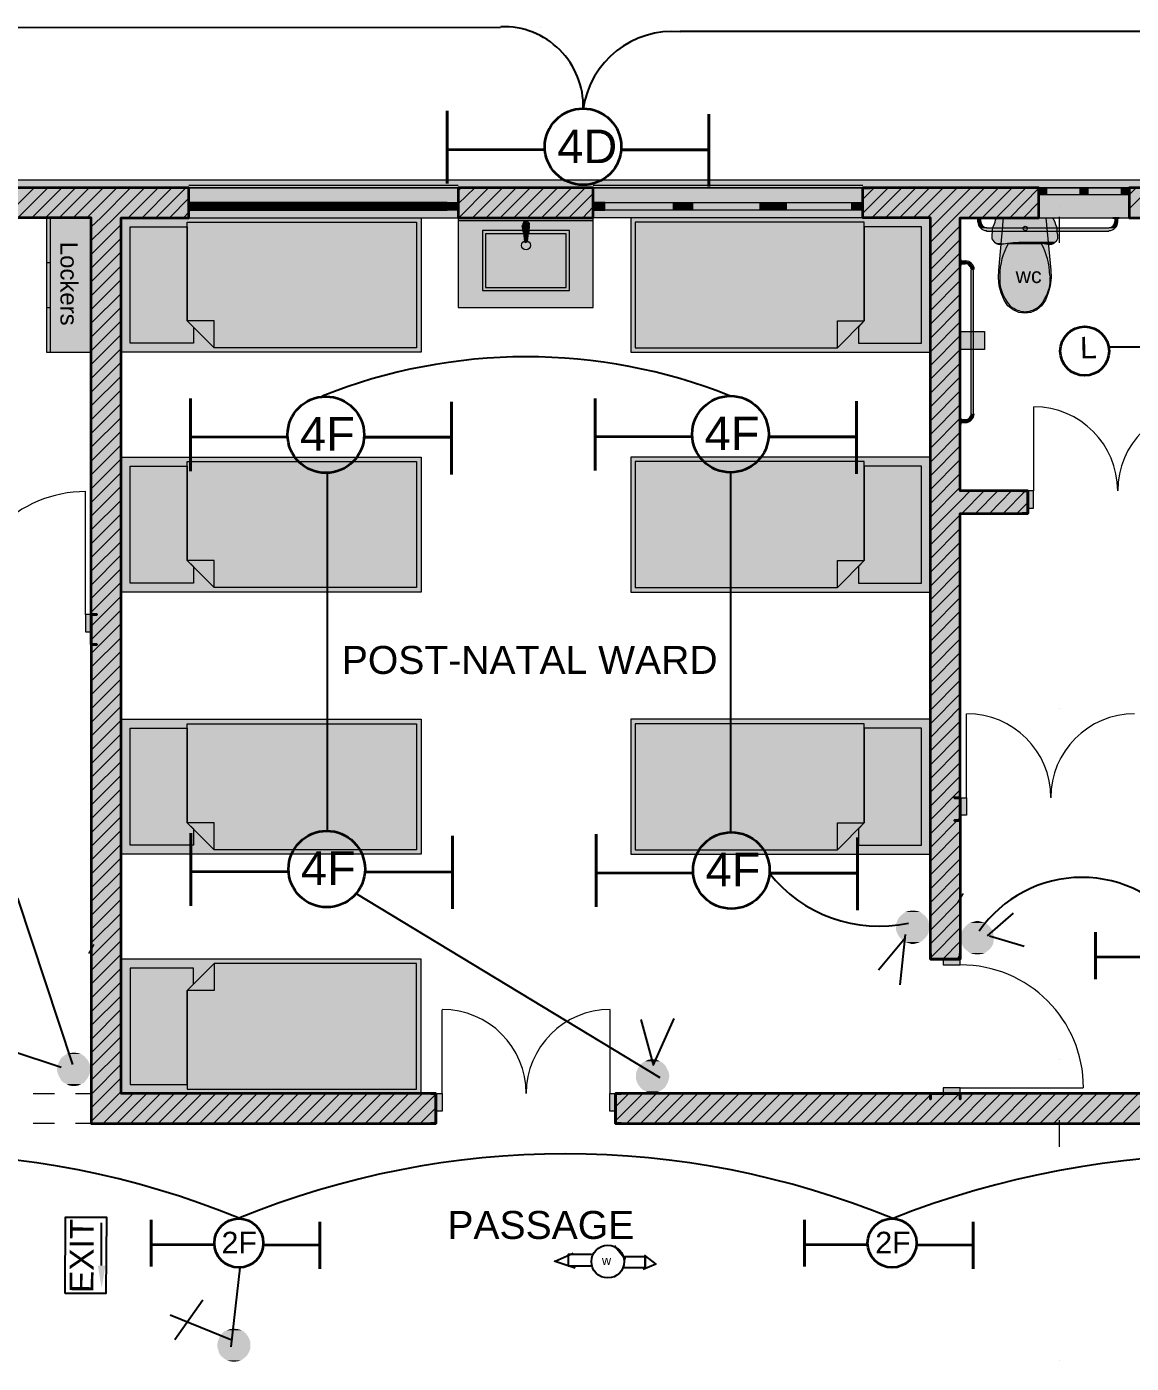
# Model space of a CAD drawing. Header units: inches. Extents: x 5160 to 60668, y 22495 to 58962.
# Drawn here: x 25038 to 39789, y 41104 to 58962 of the extents above; entities that cross this region are included whole.
import ezdxf

# ---------------------------------------------------------------- set-up
doc = ezdxf.new("R2010")
doc.units = ezdxf.units.IN
doc.header["$MEASUREMENT"] = 0
doc.layers.add('PDF_Geometry', color=7, linetype='Continuous', true_color=0xfd8379)
doc.layers.add('PDF_Solid Fills', color=7, linetype='Continuous', true_color=0xffffff)
doc.layers.add('PDF_Text', color=7, linetype='Continuous')
doc.styles.add('PDF Arial-BoldMT', font='arial.ttf')
doc.styles.add('PDF TimesNewRomanPSMT', font='arial.ttf')

msp = doc.modelspace()

# ---------------------------------------------------------------- linework, layer by layer
msp.add_line((39167, 54629), (39167, 54629))
at = {"layer": 'PDF_Geometry', "color": 1, "lineweight": 25}
for points in [[(7053, 58943), (31366, 58956)], [(57312, 58899), (33766, 58899)], [(41894, 54683), (39488, 54683)], [(29055, 48219), (29055, 53006)], [(34439, 53013), (34439, 48200)], [(29429, 47387), (33493, 44923)], [(24915, 47317), (25651, 45094)], [(37868, 46815), (38218, 47120)], [(36770, 46834), (36700, 46161)], [(37894, 46815), (38357, 46676)], [(36770, 46784), (36414, 46358)], [(33404, 45107), (33246, 45698)], [(33404, 45082), (33684, 45710)], [(25499, 45056), (24838, 45272)], [(32096, 42466), (32338, 42574)], [(32592, 42402), (32274, 42402), (32274, 42561), (32579, 42561)], [(32890, 42675), (33030, 42497), (33030, 42529), (33296, 42529), (33296, 42377), (32998, 42377)], [(33284, 42548), (33442, 42428), (33271, 42358)], [(33296, 42377), (33296, 42516)], [(27886, 42377), (27766, 41323)], [(32084, 42472), (32363, 42377)], [(27391, 41945), (27016, 41418)], [(27766, 41418), (26953, 41748)]]:
    msp.add_lwpolyline(points, dxfattribs=at)
at = {"layer": 'PDF_Geometry', "color": 3, "lineweight": 35}
msp.add_lwpolyline([(31899, 58956), (31899, 58956)], dxfattribs=at)
at = {"layer": 'PDF_Geometry', "color": 1, "lineweight": 40}
for points in [[(30655, 56867), (30655, 57839)], [(34147, 56829), (34147, 57794)], [(32973, 57318), (34147, 57318)], [(27226, 53025), (27226, 53997)], [(30712, 52981), (30712, 53952)], [(32630, 53032), (32630, 53997)], [(36122, 52987), (36122, 53959)], [(29544, 53476), (30712, 53476)], [(34947, 53483), (36122, 53483)], [(27232, 47215), (27232, 48187)], [(30725, 47177), (30725, 48149)], [(32642, 47203), (32642, 48174)], [(36135, 47158), (36135, 48130)], [(29550, 47672), (30725, 47666)], [(34960, 47653), (36135, 47653)], [(39310, 46237), (39310, 46866)], [(26699, 42396), (26699, 43018)], [(28953, 42364), (28953, 42993)], [(35424, 42396), (35424, 43018)], [(37678, 42364), (37678, 42993)], [(28191, 42688), (28953, 42682)], [(36922, 42688), (37678, 42682)]]:
    msp.add_lwpolyline(points, dxfattribs=at)
at = {"layer": 'PDF_Geometry', "color": 1, "lineweight": 35}
for points in [[(31957, 57318), (30661, 57318)], [(28521, 53476), (27226, 53476)], [(33925, 53483), (32630, 53483)], [(28528, 47672), (27232, 47672)], [(33938, 47653), (32642, 47653)], [(40148, 46530), (39310, 46530)], [(27537, 42688), (26699, 42688)], [(36262, 42688), (35424, 42688)]]:
    msp.add_lwpolyline(points, dxfattribs=at)
at = {"layer": 'PDF_Geometry', "color": 251, "lineweight": 18, "true_color": 0x696969}
msp.add_lwpolyline([(7192, 56911), (7091, 56911), (7091, 44205), (7192, 44205), (7192, 56810), (52613, 56810), (52613, 56911)], close=True, dxfattribs=at)
at = {"layer": 'PDF_Geometry', "color": 123, "lineweight": 18, "true_color": 0x70cdbd}
msp.add_lwpolyline([(7192, 56810), (7192, 29093), (18990, 29093), (18990, 23092), (27791, 23092), (27791, 29093), (57718, 29093), (57718, 56810)], close=True, dxfattribs=at)
at = {"layer": 'PDF_Geometry', "color": 7, "lineweight": 35}
for points in [[(25975, 51108), (25899, 51108), (25975, 51108), (25899, 51108), (25899, 56410), (24254, 56410), (24254, 56511), (24254, 56613), (24254, 56810), (24350, 56810)], [(27201, 56810), (24254, 56810)], [(30503, 44707), (30433, 44707), (30503, 44707), (30503, 44472), (30503, 44707), (26299, 44707), (26299, 56410), (27201, 56410), (27201, 56511), (27201, 56613), (27201, 56810), (27105, 56810)], [(30903, 56810), (30801, 56810), (30801, 56613), (30801, 56511), (30801, 56410), (32604, 56410), (32604, 56511), (32604, 56613), (32604, 56810), (32503, 56810)], [(32604, 56810), (30801, 56810)], [(38408, 52759), (38332, 52759), (38408, 52759), (38408, 52530), (38408, 52759), (37506, 52759), (37506, 56410), (38554, 56410), (38554, 56715), (38554, 56810), (36205, 56810)], [(37430, 48358), (37506, 48358), (37430, 48358), (37506, 48358), (37506, 46504), (37278, 46504), (37106, 46504), (37106, 56410), (36205, 56410), (36205, 56511), (36205, 56613), (36205, 56810), (36306, 56810)], [(41608, 52759), (41532, 52759), (41608, 52759), (41608, 52530), (41608, 52759), (41107, 52759), (41107, 56410), (41659, 56410), (41659, 56715), (41659, 56810), (39761, 56810), (39761, 56715), (39761, 56410), (40808, 56410), (40808, 52759), (40885, 52759), (40808, 52759), (40885, 52759)], [(38332, 52759), (38408, 52759), (38408, 52530), (38408, 52460), (38408, 52530), (38408, 52460)], [(37430, 48657), (37506, 48657), (37430, 48657), (37506, 48657), (37506, 52460), (38408, 52460), (38332, 52460), (38408, 52460), (38332, 52460)], [(25899, 51108), (25899, 50879), (25899, 51108), (25899, 50879), (25899, 50708), (25899, 50879), (25899, 50708)], [(25975, 50708), (25899, 50708), (25975, 50708), (25899, 50708), (25899, 44707), (25899, 44307), (30503, 44307)], [(37506, 48657), (37506, 48428), (37506, 48657), (37506, 48428), (37506, 48358), (37506, 48428), (37506, 48358)], [(37506, 46504), (37506, 46580), (37506, 46504), (37278, 46504), (37106, 46504), (37106, 46580), (37106, 46504), (37106, 46580)], [(37106, 46504), (37278, 46504), (37506, 46504), (37506, 46580)], [(30433, 44707), (30503, 44707), (30503, 44472), (30503, 44307), (30503, 44472), (30503, 44307), (30433, 44307), (30503, 44307), (30433, 44307)], [(32903, 44707), (32979, 44707), (32903, 44707), (32903, 44472), (32903, 44307), (32979, 44307), (32903, 44307), (32979, 44307)], [(37106, 44707), (32903, 44707), (32903, 44472), (32903, 44307), (32903, 44472), (32903, 44707), (32979, 44707)], [(32903, 44307), (40961, 44307), (40961, 44472), (40961, 44707), (37506, 44707)], [(37506, 44631), (37506, 44707), (37506, 44631), (37506, 44707), (37278, 44707), (37106, 44707), (37278, 44707), (37506, 44707), (37278, 44707), (37106, 44707), (37106, 44631), (37106, 44707), (37106, 44631)]]:
    msp.add_lwpolyline(points, dxfattribs=at)
at = {"layer": 'PDF_Geometry', "lineweight": 9}
for points in [[(24737, 56410), (25137, 56810)], [(24921, 56410), (25321, 56810)], [(25105, 56410), (25505, 56810)], [(25289, 56410), (25689, 56810)], [(25473, 56410), (25873, 56810)], [(25658, 56410), (26058, 56810)], [(25842, 56410), (26242, 56810)], [(25899, 56105), (26210, 56410), (26610, 56810)], [(25899, 56289), (26026, 56410), (26426, 56810)], [(26394, 56410), (26794, 56810)], [(26578, 56410), (26978, 56810)], [(26762, 56410), (27162, 56810)], [(30801, 56594), (31023, 56810)], [(30801, 56778), (30839, 56810)], [(30807, 56410), (31207, 56810)], [(30991, 56410), (31391, 56810)], [(31176, 56410), (31576, 56810)], [(31360, 56410), (31760, 56810)], [(31544, 56410), (31944, 56810)], [(31728, 56410), (32128, 56810)], [(31912, 56410), (32312, 56810)], [(32096, 56410), (32496, 56810)], [(36205, 56473), (36541, 56810)], [(36205, 56658), (36357, 56810)], [(36325, 56410), (36725, 56810)], [(36509, 56410), (36910, 56810)], [(36694, 56410), (37094, 56810)], [(36878, 56410), (37278, 56810)], [(37062, 56410), (37462, 56810)], [(37106, 56086), (37430, 56410), (37830, 56810)], [(37106, 56270), (37246, 56410), (37646, 56810)], [(37614, 56410), (38014, 56810)], [(37798, 56410), (38199, 56810)], [(37983, 56410), (38383, 56810)], [(38167, 56410), (38554, 56804)], [(39761, 56531), (40040, 56810)], [(39761, 56715), (39856, 56810)], [(26947, 56410), (27201, 56670)], [(32280, 56410), (32604, 56734)], [(38351, 56410), (38554, 56619)], [(27131, 56410), (27201, 56486)], [(32465, 56410), (32604, 56556)], [(38535, 56410), (38554, 56435)], [(25899, 55921), (26299, 56321)], [(37106, 55902), (37506, 56302)], [(25899, 55737), (26299, 56137)], [(37106, 55718), (37506, 56118)], [(25899, 55553), (26299, 55953)], [(37106, 55540), (37506, 55940)], [(25899, 55368), (26299, 55769)], [(37106, 55356), (37506, 55756)], [(25899, 55184), (26299, 55584)], [(37106, 55172), (37506, 55572)], [(25899, 55000), (26299, 55400)], [(37106, 54987), (37506, 55388)], [(25899, 54816), (26299, 55216)], [(37106, 54803), (37506, 55203)], [(25899, 54632), (26299, 55032)], [(37106, 54619), (37506, 55019)], [(25899, 54448), (26299, 54848)], [(37106, 54435), (37506, 54835)], [(25899, 54264), (26299, 54664)], [(37106, 54251), (37506, 54651)], [(25899, 54079), (26299, 54480)], [(25899, 53895), (26299, 54295)], [(37106, 54067), (37506, 54467)], [(37106, 53883), (37506, 54283)], [(25899, 53711), (26299, 54111)], [(37106, 53698), (37506, 54099)], [(25899, 53527), (26299, 53927)], [(37106, 53514), (37506, 53914)], [(25899, 53343), (26299, 53743)], [(37106, 53330), (37506, 53730)], [(25899, 53159), (26299, 53559)], [(37106, 53146), (37506, 53546)], [(25899, 52975), (26299, 53375)], [(37106, 52962), (37506, 53362)], [(25899, 52790), (26299, 53190)], [(37106, 52778), (37506, 53178)], [(25899, 52606), (26299, 53006)], [(37106, 52594), (37506, 52994)], [(25899, 52422), (26299, 52822)], [(37106, 52409), (37506, 52810)], [(37106, 52225), (37506, 52625), (37640, 52759)], [(37525, 52460), (37824, 52759)], [(37710, 52460), (38008, 52759)], [(37894, 52460), (38192, 52759)], [(38078, 52460), (38376, 52759)], [(25899, 52238), (26299, 52638)], [(38262, 52460), (38408, 52606)], [(25899, 52054), (26299, 52454)], [(37106, 52041), (37506, 52441)], [(25899, 51870), (26299, 52270)], [(37106, 51857), (37506, 52257)], [(25899, 51686), (26299, 52086)], [(37106, 51673), (37506, 52073)], [(25899, 51501), (26299, 51908)], [(37106, 51489), (37506, 51889)], [(25899, 51324), (26299, 51724)], [(37106, 51305), (37506, 51705)], [(25899, 51139), (26299, 51540)], [(37106, 51120), (37506, 51520)], [(25899, 50955), (26299, 51355)], [(37106, 50936), (37506, 51336)], [(25899, 50771), (26299, 51171)], [(37106, 50752), (37506, 51152)], [(25899, 50587), (26299, 50987)], [(37106, 50568), (37506, 50968)], [(25899, 50403), (26299, 50803)], [(37106, 50384), (37506, 50784)], [(25899, 50219), (26299, 50619)], [(37106, 50200), (37506, 50600)], [(25899, 50035), (26299, 50435)], [(37106, 50016), (37506, 50416)], [(25899, 49850), (26299, 50251)], [(37106, 49831), (37506, 50231)], [(25899, 49666), (26299, 50066)], [(37106, 49647), (37506, 50047)], [(25899, 49482), (26299, 49882)], [(37106, 49463), (37506, 49870)], [(25899, 49298), (26299, 49698)], [(37106, 49285), (37506, 49685)], [(25899, 49114), (26299, 49514)], [(37106, 49101), (37506, 49501)], [(25899, 48930), (26299, 49330)], [(37106, 48917), (37506, 49317)], [(25899, 48746), (26299, 49146)], [(37106, 48733), (37506, 49133)], [(25899, 48561), (26299, 48961)], [(37106, 48549), (37506, 48949)], [(25899, 48377), (26299, 48777)], [(37106, 48365), (37506, 48765)], [(25899, 48193), (26299, 48593)], [(37106, 48180), (37506, 48581)], [(25899, 48009), (26299, 48409)], [(25899, 47825), (26299, 48225)], [(37106, 47996), (37506, 48396)], [(25899, 47641), (26299, 48041)], [(37106, 47812), (37506, 48212)], [(37106, 47628), (37506, 48028)], [(25899, 47457), (26299, 47857)], [(37106, 47444), (37506, 47844)], [(25899, 47272), (26299, 47672)], [(37106, 47260), (37506, 47660)], [(25899, 47088), (26299, 47488)], [(37106, 47076), (37506, 47476)], [(25899, 46904), (26299, 47304)], [(37106, 46891), (37506, 47291)], [(25899, 46720), (26299, 47120)], [(37106, 46707), (37506, 47107)], [(25899, 46536), (26299, 46936)], [(37106, 46523), (37506, 46923)], [(25899, 46352), (26299, 46752)], [(37271, 46504), (37506, 46739)], [(25899, 46168), (26299, 46568)], [(37456, 46504), (37506, 46555)], [(25899, 45983), (26299, 46383)], [(25899, 45799), (26299, 46199)], [(25899, 45615), (26299, 46015)], [(25899, 45431), (26299, 45837)], [(25899, 45253), (26299, 45653)], [(25899, 45069), (26299, 45469)], [(25899, 44885), (26299, 45285)], [(25899, 44701), (25912, 44707), (26299, 45101)], [(25899, 44517), (26089, 44707), (26299, 44917)], [(25899, 44332), (26274, 44707), (26299, 44733)], [(26058, 44307), (26458, 44707)], [(26242, 44307), (26642, 44707)], [(26426, 44307), (26826, 44707)], [(26610, 44307), (27010, 44707)], [(26794, 44307), (27194, 44707)], [(26978, 44307), (27378, 44707)], [(27162, 44307), (27563, 44707)], [(27347, 44307), (27747, 44707)], [(27531, 44307), (27931, 44707)], [(27715, 44307), (28115, 44707)], [(27899, 44307), (28299, 44707)], [(28083, 44307), (28483, 44707)], [(28267, 44307), (28667, 44707)], [(28452, 44307), (28852, 44707)], [(28636, 44307), (29036, 44707)], [(28820, 44307), (29220, 44707)], [(29004, 44307), (29404, 44707)], [(29188, 44307), (29588, 44707)], [(29372, 44307), (29772, 44707)], [(29556, 44307), (29956, 44707)], [(29741, 44307), (30141, 44707)], [(29925, 44307), (30325, 44707)], [(30109, 44307), (30503, 44701)], [(32903, 44345), (33265, 44707)], [(32903, 44529), (33081, 44707)], [(33049, 44307), (33449, 44707)], [(33233, 44307), (33633, 44707)], [(33417, 44307), (33817, 44707)], [(33601, 44307), (34001, 44707)], [(33785, 44307), (34185, 44707)], [(33970, 44307), (34370, 44707)], [(34154, 44307), (34554, 44707)], [(34338, 44307), (34738, 44707)], [(34522, 44307), (34922, 44707)], [(34706, 44307), (35106, 44707)], [(34890, 44307), (35290, 44707)], [(35074, 44307), (35474, 44707)], [(35259, 44307), (35659, 44707)], [(35443, 44307), (35843, 44707)], [(35627, 44307), (36027, 44707)], [(35811, 44307), (36211, 44707)], [(35995, 44307), (36395, 44707)], [(36179, 44307), (36579, 44707)], [(36357, 44307), (36757, 44707)], [(36541, 44307), (36941, 44707)], [(36725, 44307), (37125, 44707)], [(36910, 44307), (37310, 44707)], [(37094, 44307), (37494, 44707)], [(37278, 44307), (37678, 44707)], [(37462, 44307), (37862, 44707)], [(37646, 44307), (38046, 44707)], [(37830, 44307), (38230, 44707)], [(38014, 44307), (38414, 44707)], [(38199, 44307), (38599, 44707)], [(38383, 44307), (38783, 44707)], [(38567, 44307), (38967, 44707)], [(38751, 44307), (39151, 44707)], [(38935, 44307), (39335, 44707)], [(39119, 44307), (39519, 44707)], [(39303, 44307), (39703, 44707)], [(39488, 44307), (39888, 44707)], [(39672, 44307), (40072, 44707)], [(30293, 44307), (30503, 44517)], [(30477, 44307), (30503, 44332)]]:
    msp.add_lwpolyline(points, dxfattribs=at)
at = {"layer": 'PDF_Geometry', "color": 7, "lineweight": 13}
for points in [[(27201, 56810), (27105, 56810)], [(30801, 56810), (30903, 56810)], [(32604, 56810), (32503, 56810)], [(36205, 56810), (36306, 56810)], [(38656, 56810), (39107, 56810)], [(39208, 56810), (39659, 56810)], [(28229, 56613), (27353, 56613)], [(29480, 56613), (28579, 56613)], [(30655, 56613), (29728, 56613)], [(32757, 56613), (33677, 56613)], [(33931, 56613), (34833, 56613)], [(35182, 56613), (36059, 56613)], [(39107, 56715), (38656, 56715)], [(39659, 56715), (39208, 56715)], [(27353, 56511), (28229, 56511)], [(28579, 56511), (29480, 56511)], [(29728, 56511), (30655, 56511)], [(33677, 56511), (32757, 56511)], [(34833, 56511), (33931, 56511)], [(36059, 56511), (35182, 56511)], [(38827, 56562), (38827, 56562)], [(38827, 56423), (38827, 56073)], [(38827, 53883), (38827, 53883)], [(38827, 49857), (38827, 49857)], [(38827, 49190), (38827, 49190)], [(37544, 47380), (37468, 47260)], [(37506, 47228), (37506, 47412)], [(25867, 46580), (25937, 46701)], [(25899, 46549), (25899, 46733)], [(38827, 45837), (38827, 45837)], [(38827, 45164), (38827, 45164)], [(25124, 44707), (25410, 44707)], [(25689, 44707), (25899, 44707), (25899, 44307), (25689, 44307)], [(38827, 44491), (38827, 44491)], [(25410, 44307), (25124, 44307)], [(38827, 44352), (38827, 43996)], [(38827, 41138), (38827, 41138)]]:
    msp.add_lwpolyline(points, dxfattribs=at)
at = {"layer": 'PDF_Geometry', "color": 251, "lineweight": 18, "true_color": 0x696969}
for points in [[(30801, 56842), (27201, 56842)], [(27201, 56810), (30801, 56810)], [(36205, 56842), (32604, 56842)], [(32604, 56810), (36205, 56810)]]:
    msp.add_lwpolyline(points, dxfattribs=at)
at = {"layer": 'PDF_Geometry', "color": 7, "lineweight": 13}
for points in [[(27201, 56410), (30801, 56410), (30801, 56511), (30801, 56613), (30801, 56511), (30655, 56511), (30655, 56613), (30801, 56613), (30801, 56810), (27201, 56810), (27201, 56613), (27201, 56511)], [(36205, 56410), (32604, 56410), (32604, 56511), (32604, 56613), (32604, 56511), (32757, 56511), (32757, 56613), (32604, 56613), (32604, 56810), (36205, 56810), (36205, 56613), (36205, 56511)], [(38554, 56410), (39761, 56410), (39761, 56715), (39761, 56810), (39761, 56715), (39659, 56715), (39659, 56810), (39761, 56810), (38554, 56810), (38656, 56810), (38656, 56715), (38554, 56715), (38554, 56810), (38554, 56715)], [(39157, 56715), (39107, 56715), (39107, 56810), (39157, 56810), (39208, 56810), (39208, 56715)], [(27201, 56511), (27353, 56511), (27353, 56613), (27201, 56613)], [(28401, 56511), (28579, 56511), (28579, 56613), (28401, 56613), (28229, 56613), (28229, 56511)], [(29601, 56511), (29728, 56511), (29728, 56613), (29601, 56613), (29480, 56613), (29480, 56511)], [(33804, 56511), (33677, 56511), (33677, 56613), (33804, 56613), (33931, 56613), (33931, 56511)], [(35005, 56511), (34833, 56511), (34833, 56613), (35005, 56613), (35182, 56613), (35182, 56511)], [(36205, 56511), (36059, 56511), (36059, 56613), (36205, 56613)]]:
    msp.add_lwpolyline(points, close=True, dxfattribs=at)
at = {"layer": 'PDF_Geometry', "color": 7, "lineweight": 0, "true_color": 0xffffff}
msp.add_lwpolyline([(27201, 56562, 102, 102, 0), (27353, 56562, 102, 102, 0), (28229, 56562, 102, 102, 0), (28401, 56562, 102, 102, 0), (28579, 56562, 102, 102, 0), (29480, 56562, 102, 102, 0), (29601, 56562, 102, 102, 0), (29728, 56562, 102, 102, 0), (30655, 56562, 0, 0, 0)], format="xyseb", dxfattribs=at)
at = {"layer": 'PDF_Geometry', "color": 39, "lineweight": 13, "true_color": 0x563838}
for points in [[(25302, 54613), (25899, 54613), (25899, 56410), (25302, 56410)], [(30306, 56410), (30306, 54613), (26299, 54613), (26299, 56410)], [(27182, 56289), (27182, 55032), (27264, 54949), (27264, 54734), (26420, 54734), (26420, 56289)], [(30242, 56353), (30242, 54670), (27543, 54670), (27182, 55032), (27182, 56353)], [(30801, 56410), (30801, 55210), (32604, 55210), (32604, 56410)], [(33106, 54613), (37106, 54613), (37106, 56410), (33106, 56410)], [(33163, 54670), (35868, 54670), (36224, 55032), (36224, 56353), (33163, 56353)], [(36224, 55032), (36148, 54949), (36148, 54734), (36986, 54734), (36986, 56289), (36224, 56289)], [(38738, 56410), (38757, 56384), (38770, 56353), (38776, 56321), (38789, 56289), (38795, 56251), (38795, 56219), (38802, 56188), (38802, 56156), (38802, 56130), (38795, 56111), (38783, 56092), (38764, 56073), (38745, 56061), (38726, 56054), (38700, 56048), (38675, 56054), (38599, 56067), (38522, 56073), (38446, 56080), (38370, 56080), (38287, 56080), (38211, 56073), (38135, 56067), (38059, 56054), (38033, 56048), (38014, 56054), (37989, 56061), (37970, 56073), (37957, 56092), (37945, 56111), (37932, 56130), (37932, 56156), (37932, 56188), (37938, 56219), (37938, 56251), (37945, 56289), (37957, 56321), (37970, 56353), (37976, 56384), (37995, 56410)], [(38707, 55502), (38681, 55407), (38643, 55311), (38592, 55235), (38529, 55178), (38446, 55146), (38370, 55134), (38287, 55146), (38211, 55178), (38141, 55235), (38091, 55311), (38052, 55407), (38027, 55502), (38014, 55610), (38021, 55711), (38084, 56410), (38649, 56410), (38713, 55711), (38719, 55610)], [(31125, 55438), (32287, 55438), (32287, 56238), (31125, 56238)], [(31163, 55476), (32242, 55476), (32242, 56194), (31163, 56194)], [(37830, 54651), (37506, 54651), (37506, 54892), (37830, 54892)], [(30306, 53210), (30306, 51406), (26299, 51406), (26299, 53210)], [(27182, 53089), (27182, 51832), (27264, 51749), (27264, 51527), (26420, 51527), (26420, 53089)], [(30242, 53152), (30242, 51470), (27543, 51470), (27182, 51832), (27182, 53152)], [(33106, 51406), (37106, 51406), (37106, 53210), (33106, 53210)], [(33163, 51470), (35868, 51470), (36224, 51832), (36224, 53152), (33163, 53152)], [(36224, 51832), (36148, 51749), (36148, 51527), (36986, 51527), (36986, 53089), (36224, 53089)], [(30306, 49711), (30306, 47907), (26299, 47907), (26299, 49711)], [(33106, 47907), (37106, 47907), (37106, 49711), (33106, 49711)], [(27182, 49590), (27182, 48327), (27264, 48244), (27264, 48028), (26420, 48028), (26420, 49590)], [(30242, 49647), (30242, 47965), (27543, 47965), (27182, 48327), (27182, 49647)], [(33163, 47965), (35868, 47965), (36224, 48327), (36224, 49647), (33163, 49647)], [(36224, 48327), (36148, 48244), (36148, 48028), (36986, 48028), (36986, 49590), (36224, 49590)], [(30306, 46504), (26299, 46504), (26299, 44707), (30306, 44707)], [(30242, 46447), (27543, 46447), (27182, 46085), (27182, 44764), (30242, 44764)], [(27182, 46085), (27264, 46168), (27264, 46383), (26420, 46383), (26420, 44828), (27182, 44828)]]:
    msp.add_lwpolyline(points, close=True, dxfattribs=at)
for points in [[(25302, 56410), (25353, 56410), (25353, 54613)], [(30801, 56372), (32604, 56372)], [(31677, 56226), (31677, 56257), (31734, 56257), (31734, 56226)], [(31747, 56226), (31753, 56308)], [(37779, 56353), (37779, 56404), (37798, 56404), (37798, 56410), (37716, 56410), (37716, 56404), (37735, 56404), (37735, 56353)], [(37779, 56404), (37735, 56404)], [(39488, 56270), (37856, 56270)], [(39608, 56353), (39608, 56404), (39627, 56404), (39627, 56410), (39545, 56410), (39545, 56404), (39570, 56404), (39570, 56353)], [(39608, 56404), (39570, 56404)], [(37856, 56232), (39488, 56232)], [(38148, 56067), (38148, 56067)], [(38148, 56067), (38370, 56067), (38586, 56067)], [(25302, 55813), (25353, 55813)], [(37570, 55832), (37519, 55832), (37519, 55851), (37506, 55851), (37506, 55769), (37519, 55769), (37519, 55794), (37570, 55794)], [(37519, 55832), (37519, 55794)], [(37646, 55711), (37646, 53787)], [(37684, 53787), (37684, 55711)], [(38033, 55616), (38033, 55616)], [(38700, 55616), (38700, 55616)], [(25302, 55210), (25353, 55210)], [(38205, 55203), (38205, 55203)], [(38529, 55203), (38529, 55203)], [(27543, 54670), (27543, 55032), (27182, 55032)], [(35868, 54670), (35868, 55032), (36224, 55032)], [(38370, 55146), (38370, 55146)], [(37570, 53711), (37519, 53711), (37519, 53730), (37506, 53730), (37506, 53648), (37519, 53648), (37519, 53673), (37570, 53673)], [(37519, 53711), (37519, 53673)], [(27543, 51470), (27543, 51832), (27182, 51832)], [(35868, 51470), (35868, 51832), (36224, 51832)], [(27543, 47965), (27543, 48327), (27182, 48327)], [(35868, 47965), (35868, 48327), (36224, 48327)], [(27543, 46447), (27543, 46085), (27182, 46085)]]:
    msp.add_lwpolyline(points, dxfattribs=at)
for points in [[(31652, 56308), (31665, 56226, 0.117893), (31672, 56209, 0.256379), (31707, 56190)], [(31671, 56207), (31684, 56099, 0.376849), (31706, 56080)], [(31728, 56099), (31741, 56207, -0.25592), (31706, 56188)], [(38150, 56070, 0.133157), (38033, 55638, 0.007499), (38034, 55618)], [(38534, 55203, 0.214157), (38707, 55589, 0.012969), (38706, 55617)]]:
    msp.add_lwpolyline(points, format="xyb", dxfattribs=at)
at = {"layer": 'PDF_Geometry', "color": 7, "lineweight": 0, "true_color": 0xffffff}
for points in [[(38770, 56080), (38370, 56080), (38770, 56080)], [(38764, 56073), (38522, 56073), (38764, 56073)]]:
    msp.add_lwpolyline(points, dxfattribs=at)
at = {"layer": 'PDF_Geometry', "color": 30, "lineweight": 18, "true_color": 0xff6600}
for points in [[(38484, 53883), (38484, 52759)], [(25823, 51108), (25823, 52752)], [(37589, 48657), (37589, 49781)], [(30585, 44707), (30585, 45825)], [(32827, 45825), (32827, 44707)], [(37506, 44783), (39145, 44783)]]:
    msp.add_lwpolyline(points, dxfattribs=at)
at = {"layer": 'PDF_Geometry', "color": 30, "lineweight": 20, "true_color": 0xff6600}
for points in [[(38408, 52530), (38484, 52530), (38484, 52759), (38408, 52759)], [(25899, 51108), (25823, 51108), (25823, 50879), (25899, 50879)], [(37506, 48657), (37589, 48657), (37589, 48428), (37506, 48428)], [(37278, 46504), (37278, 46428), (37506, 46428), (37506, 46504)], [(30503, 44707), (30585, 44707), (30585, 44472), (30503, 44472)], [(32903, 44472), (32827, 44472), (32827, 44707), (32903, 44707)], [(37506, 44707), (37506, 44783), (37278, 44783), (37278, 44707)]]:
    msp.add_lwpolyline(points, close=True, dxfattribs=at)
at = {"layer": 'PDF_Geometry', "color": 30, "lineweight": 18, "true_color": 0xff6600}
msp.add_lwpolyline([(32830, 45831, 0.414213), (31709, 44710, 0.414213), (30588, 45831)], format="xyb", dxfattribs=at)
at = {"layer": 'PDF_Geometry', "color": 1, "lineweight": 25}
msp.add_lwpolyline([(25550, 42034), (25556, 43056), (26102, 43056), (26096, 42034)], close=True, dxfattribs=at)
at = {"layer": 'PDF_Geometry', "color": 3, "lineweight": 25}
msp.add_lwpolyline([(26039, 42408), (26039, 42980)], dxfattribs=at)
at = {"layer": 'PDF_Geometry', "color": 1, "lineweight": 35}
for centre, radius in [((32468, 57359), 511), ((39167, 54629), 327), ((29033, 53511), 511), ((34436, 53518), 511), ((29045, 47707), 511), ((34449, 47688), 511), ((27871, 42710), 327), ((36595, 42710), 327)]:
    msp.add_circle(centre, radius, dxfattribs=at)
at = {"layer": 'PDF_Geometry', "color": 39, "lineweight": 13, "true_color": 0x563838}
for centre, radius in [((38373, 56267), 28.6), ((31707, 56041), 60.3)]:
    msp.add_circle(centre, radius, dxfattribs=at)
at = {"layer": 'PDF_Geometry', "color": 1, "lineweight": 25}
msp.add_circle((32798, 42462), 219, dxfattribs=at)
for centre, radius, start, end in [((31407, 57899), 1064, 358.4179, 91.9725), ((33662, 57696), 1203, 84.8473, 171.9197), ((31713, 47208), 7344, 68.324, 111.7969), ((36419, 48808), 1864, 218.2104, 282.2058), ((39129, 45929), 1667, 34.92, 145.3821), ((23509, 32387), 11515, 67.7142, 112.2968), ((32233, 32398), 11503, 67.7142, 112.2968), ((41123, 31528), 12366, 68.5052, 111.4783)]:
    msp.add_arc(centre, radius, start, end, dxfattribs=at)
at = {"layer": 'PDF_Geometry', "color": 39, "lineweight": 13, "true_color": 0x563838}
for centre, radius, start, end in [((31706, 56311), 47.6, 90.0252, 179.9748), ((31707, 56314), 47.6, 359.945, 90.055), ((37859, 56356), 117, 180.0447, 269.9568), ((37860, 56358), 79.4, 180.0769, 269.9231), ((39491, 56356), 117, 270.0166, 359.9849), ((39492, 56358), 79.4, 270.0275, 359.9725), ((31707, 56231), 28.6, 180.0605, 269.9395), ((31706, 56229), 28.6, 269.9198, 0.076), ((31707, 56104), 22.2, 269.9724, 352.9138), ((31707, 56231), 41.3, 327.2441, 354.985), ((37841, 55639), 859, 359.9721, 30.1243), ((37575, 55717), 117, 359.9836, 90.0164), ((37575, 55717), 79.4, 359.9835, 90.0165), ((38551, 55588), 518, 179.9946, 228.3831), ((38495, 55596), 460, 176.6107, 180.1976), ((38032, 55634), 677, 358.5776, 0.2853), ((38375, 55431), 276, 233.7671, 269.6375), ((38368, 55431), 276, 270.3626, 306.2109), ((37573, 53791), 117, 270.0166, 359.9849), ((37575, 53793), 79.4, 270.0275, 359.9725)]:
    msp.add_arc(centre, radius, start, end, dxfattribs=at)
at = {"layer": 'PDF_Geometry', "color": 30, "lineweight": 18, "true_color": 0xff6600}
for centre, radius, start, end in [((38487, 52762), 1121, 0, 90), ((40731, 52764), 1121, 90, 180), ((25826, 51111), 1641, 90, 180), ((37594, 48662), 1121, 0, 90), ((39834, 48660), 1121, 90.0001, 179.9999), ((37510, 44786), 1641, 0, 90)]:
    msp.add_arc(centre, radius, start, end, dxfattribs=at)
at = {"layer": 'PDF_Solid Fills', "transparency": 33554559}
for points in [[(7192, 56810), (52613, 56810), (7192, 56911)], [(52613, 56810), (7192, 56911), (52613, 56911)], [(24254, 56810), (24254, 56410), (27201, 56810)], [(24254, 56410), (27201, 56810), (27201, 56410)], [(30801, 56842), (27201, 56842), (30801, 56810)], [(27201, 56842), (30801, 56810), (27201, 56810)], [(27201, 56810), (27201, 56410), (30801, 56810)], [(27201, 56410), (30801, 56810), (30801, 56410)], [(30801, 56810), (30801, 56410), (32604, 56810)], [(30801, 56410), (32604, 56810), (32604, 56410)], [(36205, 56842), (32604, 56842), (36205, 56810)], [(32604, 56842), (36205, 56810), (32604, 56810)], [(36205, 56810), (32604, 56810), (36205, 56410)], [(32604, 56810), (36205, 56410), (32604, 56410)], [(36205, 56810), (36205, 56410), (38554, 56810)], [(36205, 56410), (38554, 56810), (38554, 56410)], [(39761, 56810), (38554, 56810), (39761, 56410)], [(38554, 56810), (39761, 56410), (38554, 56410)], [(38554, 56810), (38656, 56810), (38554, 56715)], [(38656, 56810), (38554, 56715), (38656, 56715)], [(38656, 56810), (39107, 56810), (38656, 56715)], [(39107, 56810), (38656, 56715), (39107, 56715)], [(39157, 56715), (39107, 56715), (39157, 56810)], [(39107, 56715), (39157, 56810), (39107, 56810)], [(39157, 56810), (39208, 56810), (39157, 56715)], [(39208, 56810), (39157, 56715), (39208, 56715)], [(39208, 56810), (39659, 56810), (39208, 56715)], [(39659, 56810), (39208, 56715), (39659, 56715)], [(39761, 56715), (39659, 56715), (39761, 56810)], [(39659, 56715), (39761, 56810), (39659, 56810)], [(39761, 56810), (39761, 56410), (41659, 56810)], [(39761, 56410), (41659, 56810), (41659, 56410)], [(30801, 56613), (30801, 56511), (30655, 56613)], [(30801, 56511), (30655, 56613), (30655, 56511)], [(32604, 56613), (32757, 56613), (32604, 56511)], [(32757, 56613), (32604, 56511), (32757, 56511)], [(32757, 56613), (33677, 56613), (32757, 56511)], [(33677, 56613), (32757, 56511), (33677, 56511)], [(33804, 56511), (33677, 56511), (33804, 56613)], [(33677, 56511), (33804, 56613), (33677, 56613)], [(33804, 56613), (33931, 56613), (33804, 56511)], [(33931, 56613), (33804, 56511), (33931, 56511)], [(33931, 56613), (34833, 56613), (33931, 56511)], [(34833, 56613), (33931, 56511), (34833, 56511)], [(35005, 56511), (34833, 56511), (35005, 56613)], [(34833, 56511), (35005, 56613), (34833, 56613)], [(35005, 56613), (35182, 56613), (35005, 56511)], [(35182, 56613), (35005, 56511), (35182, 56511)], [(35182, 56613), (36059, 56613), (35182, 56511)], [(36059, 56613), (35182, 56511), (36059, 56511)], [(36205, 56511), (36059, 56511), (36205, 56613)], [(36059, 56511), (36205, 56613), (36059, 56613)], [(25302, 56410), (25899, 56410), (25302, 54613)], [(25899, 56410), (25302, 54613), (25899, 54613)], [(25899, 56410), (25899, 44707), (26299, 56410)], [(25899, 44707), (26299, 56410), (26299, 44707)], [(30306, 56410), (26299, 56410), (30306, 54613)], [(26299, 56410), (30306, 54613), (26299, 54613)], [(27182, 56289), (26420, 56289), (27182, 55032)], [(26420, 56289), (27182, 55032), (26420, 55032)], [(30242, 56353), (27182, 56353), (30242, 55032)], [(27182, 56353), (30242, 55032), (27182, 55032)], [(30801, 55210), (30801, 56410), (32604, 55210)], [(30801, 56410), (32604, 55210), (32604, 56410)], [(31671, 56340), (31753, 56308), (31652, 56308)], [(31753, 56308), (31652, 56308), (31747, 56226)], [(31652, 56308), (31747, 56226), (31665, 56226)], [(31703, 56359), (31741, 56340), (31671, 56340)], [(31741, 56340), (31671, 56340), (31753, 56308)], [(33106, 56410), (37106, 56410), (33106, 54613)], [(37106, 56410), (33106, 54613), (37106, 54613)], [(36224, 56353), (33163, 56353), (36224, 55032)], [(33163, 56353), (36224, 55032), (33163, 55032)], [(36986, 56289), (36224, 56289), (36986, 55032)], [(36224, 56289), (36986, 55032), (36224, 55032)], [(37106, 56410), (37106, 46504), (37506, 56410)], [(37106, 46504), (37506, 56410), (37506, 46504)], [(37798, 56410), (37716, 56410), (37798, 56404)], [(37716, 56410), (37798, 56404), (37716, 56404)], [(37779, 56404), (37735, 56404), (37779, 56353)], [(37735, 56404), (37779, 56353), (37735, 56353)], [(37779, 56353), (37735, 56353), (37786, 56315)], [(37735, 56353), (37786, 56315), (37748, 56315)], [(37786, 56315), (37748, 56315), (37805, 56289)], [(37748, 56315), (37805, 56289), (37754, 56289)], [(37805, 56289), (37754, 56289), (37818, 56283)], [(37754, 56289), (37818, 56283), (37760, 56283)], [(37818, 56283), (37760, 56283), (37856, 56270)], [(37760, 56283), (37856, 56270), (37773, 56270)], [(39570, 56270), (37773, 56270), (39545, 56245)], [(37773, 56270), (39545, 56245), (37798, 56245)], [(37945, 56289), (38795, 56251), (37938, 56251)], [(37957, 56321), (38789, 56289), (37945, 56289)], [(38789, 56289), (37945, 56289), (38795, 56251)], [(37970, 56353), (38776, 56321), (37957, 56321)], [(38776, 56321), (37957, 56321), (38789, 56289)], [(37976, 56384), (38770, 56353), (37970, 56353)], [(38770, 56353), (37970, 56353), (38776, 56321)], [(37995, 56410), (38757, 56384), (37976, 56384)], [(38757, 56384), (37976, 56384), (38770, 56353)], [(38738, 56410), (37995, 56410), (38757, 56384)], [(38084, 56410), (38713, 55711), (38021, 55711)], [(38649, 56410), (38084, 56410), (38713, 55711)], [(39526, 56283), (39570, 56270), (39488, 56270)], [(39538, 56289), (39583, 56283), (39526, 56283)], [(39583, 56283), (39526, 56283), (39570, 56270)], [(39557, 56315), (39589, 56289), (39538, 56289)], [(39589, 56289), (39538, 56289), (39583, 56283)], [(39627, 56410), (39545, 56410), (39627, 56404)], [(39545, 56410), (39627, 56404), (39545, 56404)], [(39570, 56353), (39595, 56315), (39557, 56315)], [(39595, 56315), (39557, 56315), (39589, 56289)], [(39608, 56404), (39570, 56404), (39608, 56353)], [(39570, 56404), (39608, 56353), (39570, 56353)], [(39608, 56353), (39570, 56353), (39595, 56315)], [(31747, 56226), (31665, 56226), (31741, 56207)], [(31665, 56226), (31741, 56207), (31671, 56207)], [(31741, 56207), (31671, 56207), (31728, 56099)], [(31671, 56207), (31728, 56099), (31684, 56099)], [(31684, 56099), (31690, 56086), (31722, 56086)], [(31684, 56099), (31728, 56099), (31722, 56086)], [(31690, 56086), (31722, 56086), (31703, 56080)], [(39545, 56245), (37798, 56245), (39488, 56232)], [(37798, 56245), (39488, 56232), (37856, 56232)], [(37938, 56219), (38802, 56188), (37932, 56188)], [(38802, 56188), (37932, 56188), (38802, 56156)], [(37932, 56188), (38802, 56156), (37932, 56156)], [(38802, 56156), (37932, 56156), (38802, 56130)], [(37932, 56156), (38802, 56130), (37932, 56130)], [(38802, 56130), (37932, 56130), (38795, 56111)], [(37932, 56130), (38795, 56111), (37945, 56111)], [(38795, 56251), (37938, 56251), (38795, 56219)], [(37938, 56251), (38795, 56219), (37938, 56219)], [(38795, 56219), (37938, 56219), (38802, 56188)], [(38795, 56111), (37945, 56111), (38783, 56092)], [(37945, 56111), (38783, 56092), (37957, 56092)], [(38783, 56092), (37957, 56092), (38770, 56080)], [(37957, 56092), (38770, 56080), (37964, 56080)], [(38287, 56080), (38287, 56080), (37964, 56080)], [(38287, 56080), (37964, 56080), (38370, 56080)], [(38287, 56080), (37964, 56080), (38211, 56073)], [(37964, 56080), (38211, 56073), (37970, 56073)], [(38370, 56080), (38770, 56080), (38446, 56080)], [(38770, 56080), (38446, 56080), (38764, 56073)], [(38446, 56080), (38764, 56073), (38522, 56073)], [(38199, 56073), (38199, 56073), (37970, 56073)], [(38199, 56073), (37970, 56073), (38211, 56073)], [(38199, 56073), (37970, 56073), (38135, 56067)], [(37970, 56073), (38135, 56067), (37983, 56067)], [(38135, 56067), (37983, 56067), (38110, 56061)], [(37983, 56067), (38110, 56061), (37989, 56061)], [(38110, 56061), (37989, 56061), (38065, 56054)], [(37989, 56061), (38065, 56054), (38014, 56054)], [(38065, 56054), (38014, 56054), (38059, 56054)], [(38014, 56054), (38059, 56054), (38021, 56054)], [(38021, 56054), (38059, 56054), (38033, 56048)], [(38522, 56073), (38764, 56073), (38535, 56073)], [(38764, 56073), (38535, 56073), (38751, 56067)], [(38535, 56073), (38751, 56067), (38599, 56067)], [(38751, 56067), (38599, 56067), (38745, 56061)], [(38599, 56067), (38745, 56061), (38624, 56061)], [(38745, 56061), (38624, 56061), (38726, 56054)], [(38624, 56061), (38726, 56054), (38668, 56054)], [(38668, 56054), (38675, 56054), (38713, 56054)], [(38668, 56054), (38726, 56054), (38713, 56054)], [(38675, 56054), (38713, 56054), (38700, 56048)], [(37519, 55851), (37506, 55851), (37519, 55832)], [(37506, 55851), (37519, 55832), (37506, 55832)], [(37570, 55832), (37506, 55832), (37627, 55813)], [(37506, 55832), (37627, 55813), (37506, 55813)], [(37627, 55813), (37506, 55813), (37652, 55794)], [(37506, 55813), (37652, 55794), (37506, 55794)], [(37519, 55794), (37506, 55794), (37519, 55769)], [(37506, 55794), (37519, 55769), (37506, 55769)], [(37652, 55794), (37570, 55794), (37659, 55781)], [(37570, 55794), (37659, 55781), (37608, 55781)], [(37659, 55781), (37608, 55781), (37671, 55769)], [(37608, 55781), (37671, 55769), (37614, 55769)], [(37671, 55769), (37614, 55769), (37678, 55749)], [(37614, 55769), (37678, 55749), (37633, 55749)], [(37678, 55749), (37633, 55749), (37684, 55711)], [(37633, 55749), (37684, 55711), (37646, 55711)], [(37684, 55711), (37646, 55711), (37684, 53787)], [(37646, 55711), (37684, 53787), (37646, 53787)], [(38021, 55711), (38719, 55610), (38014, 55610)], [(38719, 55610), (38014, 55610), (38707, 55502)], [(38014, 55610), (38707, 55502), (38027, 55502)], [(38713, 55711), (38021, 55711), (38719, 55610)], [(38707, 55502), (38027, 55502), (38681, 55407)], [(38027, 55502), (38681, 55407), (38052, 55407)], [(38681, 55407), (38052, 55407), (38643, 55311)], [(38052, 55407), (38643, 55311), (38091, 55311)], [(38643, 55311), (38091, 55311), (38592, 55235)], [(38091, 55311), (38592, 55235), (38141, 55235)], [(38592, 55235), (38141, 55235), (38529, 55178)], [(38141, 55235), (38529, 55178), (38211, 55178)], [(27182, 55032), (26420, 55032), (27264, 54949)], [(26420, 55032), (27264, 54949), (26420, 54949)], [(30242, 55032), (27182, 55032), (30242, 54670)], [(27182, 55032), (30242, 54670), (27543, 54670)], [(36224, 55032), (33163, 55032), (35868, 54670)], [(33163, 55032), (35868, 54670), (33163, 54670)], [(36224, 55032), (36986, 54949), (36148, 54949)], [(36986, 55032), (36224, 55032), (36986, 54949)], [(38211, 55178), (38287, 55146), (38446, 55146)], [(38211, 55178), (38529, 55178), (38446, 55146)], [(38287, 55146), (38446, 55146), (38370, 55134)], [(27264, 54949), (26420, 54949), (27264, 54734)], [(26420, 54949), (27264, 54734), (26420, 54734)], [(36986, 54949), (36148, 54949), (36986, 54734)], [(36148, 54949), (36986, 54734), (36148, 54734)], [(37830, 54651), (37830, 54892), (37506, 54651)], [(37830, 54892), (37506, 54651), (37506, 54892)], [(37646, 53787), (37678, 53749), (37633, 53749)], [(37684, 53787), (37646, 53787), (37678, 53749)], [(37519, 53730), (37506, 53730), (37519, 53711)], [(37506, 53730), (37519, 53711), (37506, 53711)], [(37652, 53711), (37506, 53711), (37627, 53686)], [(37506, 53711), (37627, 53686), (37506, 53686)], [(37627, 53686), (37506, 53686), (37570, 53673)], [(37506, 53686), (37570, 53673), (37506, 53673)], [(37519, 53673), (37506, 53673), (37519, 53648)], [(37506, 53673), (37519, 53648), (37506, 53648)], [(37608, 53724), (37652, 53711), (37570, 53711)], [(37614, 53730), (37659, 53724), (37608, 53724)], [(37659, 53724), (37608, 53724), (37652, 53711)], [(37633, 53749), (37671, 53730), (37614, 53730)], [(37671, 53730), (37614, 53730), (37659, 53724)], [(37678, 53749), (37633, 53749), (37671, 53730)], [(30306, 53210), (26299, 53210), (30306, 51406)], [(26299, 53210), (30306, 51406), (26299, 51406)], [(27182, 53089), (26420, 53089), (27182, 51832)], [(26420, 53089), (27182, 51832), (26420, 51832)], [(30242, 53152), (27182, 53152), (30242, 51832)], [(27182, 53152), (30242, 51832), (27182, 51832)], [(33106, 53210), (37106, 53210), (33106, 51406)], [(37106, 53210), (33106, 51406), (37106, 51406)], [(36224, 53152), (33163, 53152), (36224, 51832)], [(33163, 53152), (36224, 51832), (33163, 51832)], [(36986, 53089), (36224, 53089), (36986, 51832)], [(36224, 53089), (36986, 51832), (36224, 51832)], [(37506, 52759), (37506, 52460), (38408, 52759)], [(37506, 52460), (38408, 52759), (38408, 52460)], [(38408, 52530), (38408, 52759), (38484, 52530)], [(38408, 52759), (38484, 52530), (38484, 52759)], [(27182, 51832), (26420, 51832), (27264, 51749)], [(26420, 51832), (27264, 51749), (26420, 51749)], [(30242, 51832), (27182, 51832), (30242, 51470)], [(27182, 51832), (30242, 51470), (27543, 51470)], [(36224, 51832), (33163, 51832), (35868, 51470)], [(33163, 51832), (35868, 51470), (33163, 51470)], [(36224, 51832), (36986, 51749), (36148, 51749)], [(36986, 51832), (36224, 51832), (36986, 51749)], [(27264, 51749), (26420, 51749), (27264, 51527)], [(26420, 51749), (27264, 51527), (26420, 51527)], [(36986, 51749), (36148, 51749), (36986, 51527)], [(36148, 51749), (36986, 51527), (36148, 51527)], [(25899, 51108), (25899, 50879), (25823, 51108)], [(25899, 50879), (25823, 51108), (25823, 50879)], [(30306, 49711), (26299, 49711), (30306, 47907)], [(26299, 49711), (30306, 47907), (26299, 47907)], [(33106, 49711), (37106, 49711), (33106, 47907)], [(37106, 49711), (33106, 47907), (37106, 47907)], [(27182, 49590), (26420, 49590), (27182, 48327)], [(26420, 49590), (27182, 48327), (26420, 48327)], [(30242, 49647), (27182, 49647), (30242, 48327)], [(27182, 49647), (30242, 48327), (27182, 48327)], [(36224, 49647), (33163, 49647), (36224, 48327)], [(33163, 49647), (36224, 48327), (33163, 48327)], [(36986, 49590), (36224, 49590), (36986, 48327)], [(36224, 49590), (36986, 48327), (36224, 48327)], [(37506, 48657), (37589, 48657), (37506, 48428)], [(37589, 48657), (37506, 48428), (37589, 48428)], [(27182, 48327), (26420, 48327), (27264, 48244)], [(26420, 48327), (27264, 48244), (26420, 48244)], [(27264, 48244), (26420, 48244), (27264, 48028)], [(26420, 48244), (27264, 48028), (26420, 48028)], [(30242, 48327), (27182, 48327), (30242, 47965)], [(27182, 48327), (30242, 47965), (27543, 47965)], [(36224, 48327), (33163, 48327), (35868, 47965)], [(33163, 48327), (35868, 47965), (33163, 47965)], [(36224, 48327), (36986, 48244), (36148, 48244)], [(36986, 48244), (36148, 48244), (36986, 48028)], [(36148, 48244), (36986, 48028), (36148, 48028)], [(36986, 48327), (36224, 48327), (36986, 48244)], [(30306, 44707), (26299, 44707), (30306, 46504)], [(26299, 44707), (30306, 46504), (26299, 46504)], [(27543, 46447), (30242, 46085), (27182, 46085)], [(30242, 46447), (27543, 46447), (30242, 46085)], [(37278, 46504), (37506, 46504), (37278, 46428)], [(37506, 46504), (37278, 46428), (37506, 46428)], [(27264, 46383), (26420, 46383), (27264, 46168)], [(26420, 46383), (27264, 46168), (26420, 46168)], [(27264, 46168), (26420, 46168), (27182, 46085)], [(26420, 46168), (27182, 46085), (26420, 46085)], [(27182, 46085), (26420, 46085), (27182, 44828)], [(26420, 46085), (27182, 44828), (26420, 44828)], [(30242, 46085), (27182, 46085), (30242, 44764)], [(27182, 46085), (30242, 44764), (27182, 44764)], [(25899, 44307), (30503, 44307), (25899, 44707)], [(30503, 44307), (25899, 44707), (30503, 44707)], [(30503, 44707), (30585, 44707), (30503, 44472)], [(30585, 44707), (30503, 44472), (30585, 44472)], [(32903, 44472), (32827, 44472), (32903, 44707)], [(32827, 44472), (32903, 44707), (32827, 44707)], [(40961, 44707), (32903, 44707), (40961, 44307)], [(32903, 44707), (40961, 44307), (32903, 44307)], [(37506, 44707), (37278, 44707), (37506, 44783)], [(37278, 44707), (37506, 44783), (37278, 44783)]]:
    msp.add_solid(points, dxfattribs=at)
at = {"layer": 'PDF_Solid Fills', "color": 1, "transparency": 33554559}
for points in [[(36852, 47152), (36935, 47145), (36808, 47145)], [(36890, 47152), (36852, 47152), (36935, 47145)], [(36662, 47012), (37087, 46974), (36649, 46974)], [(37087, 46974), (36649, 46974), (37094, 46930)], [(36649, 46974), (37094, 46930), (36649, 46930)], [(36681, 47050), (37081, 47012), (36662, 47012)], [(37081, 47012), (36662, 47012), (37087, 46974)], [(36706, 47082), (37062, 47050), (36681, 47050)], [(37062, 47050), (36681, 47050), (37081, 47012)], [(36738, 47107), (37036, 47082), (36706, 47082)], [(37036, 47082), (36706, 47082), (37062, 47050)], [(36770, 47133), (37005, 47107), (36738, 47107)], [(37005, 47107), (36738, 47107), (37036, 47082)], [(36808, 47145), (36973, 47133), (36770, 47133)], [(36973, 47133), (36770, 47133), (37005, 47107)], [(36935, 47145), (36808, 47145), (36973, 47133)], [(37633, 46987), (37868, 46968), (37602, 46968)], [(37671, 46999), (37837, 46987), (37633, 46987)], [(37837, 46987), (37633, 46987), (37868, 46968)], [(37716, 47012), (37798, 46999), (37671, 46999)], [(37798, 46999), (37671, 46999), (37837, 46987)], [(37754, 47012), (37716, 47012), (37798, 46999)], [(37094, 46930), (36649, 46930), (37087, 46891)], [(36649, 46930), (37087, 46891), (36649, 46891)], [(37087, 46891), (36649, 46891), (37081, 46853)], [(36649, 46891), (37081, 46853), (36662, 46853)], [(37081, 46853), (36662, 46853), (37062, 46815)], [(36662, 46853), (37062, 46815), (36681, 46815)], [(37062, 46815), (36681, 46815), (37036, 46784)], [(36681, 46815), (37036, 46784), (36706, 46784)], [(37525, 46866), (37951, 46828), (37513, 46828)], [(37951, 46828), (37513, 46828), (37957, 46790)], [(37513, 46828), (37957, 46790), (37513, 46790)], [(37544, 46904), (37945, 46866), (37525, 46866)], [(37945, 46866), (37525, 46866), (37951, 46828)], [(37570, 46936), (37925, 46904), (37544, 46904)], [(37925, 46904), (37544, 46904), (37945, 46866)], [(37602, 46968), (37900, 46936), (37570, 46936)], [(37900, 46936), (37570, 46936), (37925, 46904)], [(37868, 46968), (37602, 46968), (37900, 46936)], [(37036, 46784), (36706, 46784), (37005, 46752)], [(36706, 46784), (37005, 46752), (36738, 46752)], [(37005, 46752), (36738, 46752), (36973, 46733)], [(36738, 46752), (36973, 46733), (36770, 46733)], [(36973, 46733), (36770, 46733), (36935, 46720)], [(36770, 46733), (36935, 46720), (36808, 46720)], [(36935, 46720), (36808, 46720), (36890, 46707)], [(36808, 46720), (36890, 46707), (36852, 46707)], [(37957, 46790), (37513, 46790), (37951, 46745)], [(37513, 46790), (37951, 46745), (37513, 46745)], [(37951, 46745), (37513, 46745), (37945, 46707)], [(37513, 46745), (37945, 46707), (37525, 46707)], [(37945, 46707), (37525, 46707), (37925, 46669)], [(37525, 46707), (37925, 46669), (37544, 46669)], [(37925, 46669), (37544, 46669), (37900, 46637)], [(37544, 46669), (37900, 46637), (37570, 46637)], [(37900, 46637), (37570, 46637), (37868, 46612)], [(37570, 46637), (37868, 46612), (37602, 46612)], [(37868, 46612), (37602, 46612), (37837, 46587)], [(37602, 46612), (37837, 46587), (37633, 46587)], [(37837, 46587), (37633, 46587), (37798, 46574)], [(37633, 46587), (37798, 46574), (37671, 46574)], [(37798, 46574), (37671, 46574), (37754, 46568)], [(37671, 46574), (37754, 46568), (37716, 46568)], [(25499, 45183), (25854, 45152), (25480, 45152)], [(25531, 45209), (25829, 45183), (25499, 45183)], [(25829, 45183), (25499, 45183), (25854, 45152)], [(25569, 45234), (25804, 45209), (25531, 45209)], [(25804, 45209), (25531, 45209), (25829, 45183)], [(25607, 45247), (25766, 45234), (25569, 45234)], [(25766, 45234), (25569, 45234), (25804, 45209)], [(25645, 45253), (25727, 45247), (25607, 45247)], [(25727, 45247), (25607, 45247), (25766, 45234)], [(25689, 45253), (25645, 45253), (25727, 45247)], [(25448, 45075), (25886, 45031), (25442, 45031)], [(25886, 45031), (25442, 45031), (25886, 44993)], [(25442, 45031), (25886, 44993), (25448, 44993)], [(25461, 45113), (25886, 45075), (25448, 45075)], [(25886, 45075), (25448, 45075), (25886, 45031)], [(25480, 45152), (25873, 45113), (25461, 45113)], [(25873, 45113), (25461, 45113), (25886, 45075)], [(25854, 45152), (25480, 45152), (25873, 45113)], [(33188, 45018), (33614, 44980), (33176, 44980)], [(33208, 45056), (33601, 45018), (33188, 45018)], [(33601, 45018), (33188, 45018), (33614, 44980)], [(33233, 45088), (33582, 45056), (33208, 45056)], [(33582, 45056), (33208, 45056), (33601, 45018)], [(33258, 45120), (33563, 45088), (33233, 45088)], [(33563, 45088), (33233, 45088), (33582, 45056)], [(33296, 45139), (33531, 45120), (33258, 45120)], [(33531, 45120), (33258, 45120), (33563, 45088)], [(33335, 45158), (33493, 45139), (33296, 45139)], [(33493, 45139), (33296, 45139), (33531, 45120)], [(33373, 45164), (33455, 45158), (33335, 45158)], [(33455, 45158), (33335, 45158), (33493, 45139)], [(33417, 45164), (33373, 45164), (33455, 45158)], [(25886, 44993), (25448, 44993), (25873, 44955)], [(25448, 44993), (25873, 44955), (25461, 44955)], [(25873, 44955), (25461, 44955), (25854, 44917)], [(25461, 44955), (25854, 44917), (25480, 44917)], [(25854, 44917), (25480, 44917), (25829, 44885)], [(25480, 44917), (25829, 44885), (25499, 44885)], [(25829, 44885), (25499, 44885), (25804, 44853)], [(25499, 44885), (25804, 44853), (25531, 44853)], [(25804, 44853), (25531, 44853), (25766, 44834)], [(25531, 44853), (25766, 44834), (25569, 44834)], [(25766, 44834), (25569, 44834), (25727, 44815)], [(25569, 44834), (25727, 44815), (25607, 44815)], [(33614, 44980), (33176, 44980), (33620, 44942)], [(33176, 44980), (33620, 44942), (33176, 44942)], [(33620, 44942), (33176, 44942), (33614, 44898)], [(33176, 44942), (33614, 44898), (33176, 44898)], [(33614, 44898), (33176, 44898), (33601, 44860)], [(33176, 44898), (33601, 44860), (33188, 44860)], [(33601, 44860), (33188, 44860), (33582, 44821)], [(33188, 44860), (33582, 44821), (33208, 44821)], [(25727, 44815), (25607, 44815), (25689, 44809)], [(25607, 44815), (25689, 44809), (25645, 44809)], [(33582, 44821), (33208, 44821), (33563, 44790)], [(33208, 44821), (33563, 44790), (33233, 44790)], [(33563, 44790), (33233, 44790), (33531, 44764)], [(33233, 44790), (33531, 44764), (33258, 44764)], [(33531, 44764), (33258, 44764), (33493, 44739)], [(33258, 44764), (33493, 44739), (33296, 44739)], [(33493, 44739), (33296, 44739), (33455, 44726)], [(33296, 44739), (33455, 44726), (33335, 44726)], [(33455, 44726), (33335, 44726), (33417, 44720)], [(33335, 44726), (33417, 44720), (33373, 44720)], [(27613, 41462), (28013, 41424), (27601, 41424)], [(27639, 41494), (27994, 41462), (27613, 41462)], [(27994, 41462), (27613, 41462), (28013, 41424)], [(27670, 41526), (27969, 41494), (27639, 41494)], [(27969, 41494), (27639, 41494), (27994, 41462)], [(27709, 41545), (27937, 41526), (27670, 41526)], [(27937, 41526), (27670, 41526), (27969, 41494)], [(27747, 41558), (27905, 41545), (27709, 41545)], [(27905, 41545), (27709, 41545), (27937, 41526)], [(27785, 41564), (27867, 41558), (27747, 41558)], [(27867, 41558), (27747, 41558), (27905, 41545)], [(27823, 41564), (27785, 41564), (27867, 41558)], [(27588, 41386), (28026, 41348), (27582, 41348)], [(28026, 41348), (27582, 41348), (28026, 41304)], [(27582, 41348), (28026, 41304), (27588, 41304)], [(27601, 41424), (28026, 41386), (27588, 41386)], [(28026, 41386), (27588, 41386), (28026, 41348)], [(28026, 41304), (27588, 41304), (28013, 41265)], [(27588, 41304), (28013, 41265), (27601, 41265)], [(28013, 41424), (27601, 41424), (28026, 41386)], [(28013, 41265), (27601, 41265), (27994, 41227)], [(27601, 41265), (27994, 41227), (27613, 41227)], [(27994, 41227), (27613, 41227), (27969, 41196)], [(27613, 41227), (27969, 41196), (27639, 41196)], [(27969, 41196), (27639, 41196), (27937, 41170)], [(27639, 41196), (27937, 41170), (27670, 41170)], [(27937, 41170), (27670, 41170), (27905, 41145)], [(27670, 41170), (27905, 41145), (27709, 41145)], [(27905, 41145), (27709, 41145), (27867, 41132)], [(27709, 41145), (27867, 41132), (27747, 41132)], [(27867, 41132), (27747, 41132), (27823, 41126)], [(27747, 41132), (27823, 41126), (27785, 41126)]]:
    msp.add_solid(points, dxfattribs=at)
at = {"layer": 'PDF_Solid Fills', "color": 3, "transparency": 33554559}
msp.add_solid([(26089, 42408), (26039, 42110), (25988, 42408)], dxfattribs=at)

# ---------------------------------------------------------------- texts
at = {"layer": 'PDF_Text', "color": 1, "attachment_point": 4, "style": 'PDF TimesNewRomanPSMT'}
for s, insert, char_height in [('4D', (32123, 57364), 448.7), ('4F', (28688, 53523), 448.7), ('4F', (34092, 53529), 448.7), ('4F', (28700, 47719), 448.7), ('4F', (34104, 47700), 448.7), ('2F', (27640, 42716), 289.4), ('2F', (36371, 42716), 289.4), ('w', (32720, 42479), 122)]:
    msp.add_mtext(s, dxfattribs=dict(at, insert=insert, char_height=char_height))
at = {"layer": 'PDF_Text', "insert": (25602, 56088), "char_height": 228.8, "attachment_point": 4, "rotation": 270, "style": 'PDF Arial-BoldMT'}
msp.add_mtext('Lockers', dxfattribs=at)
at = {"layer": 'PDF_Text', "attachment_point": 4, "style": 'PDF Arial-BoldMT'}
for s, insert, char_height in [('wc', (38245, 55638), 203.4), ('POST-NATAL WARD', (29246, 50499), 373.85), ('PASSAGE', (30656, 42949), 373.8)]:
    msp.add_mtext(s, dxfattribs=dict(at, insert=insert, char_height=char_height))
at = {"layer": 'PDF_Text', "color": 1, "insert": (39104, 54673), "char_height": 289, "attachment_point": 4, "rotation": 1.468, "style": 'PDF TimesNewRomanPSMT'}
msp.add_mtext('L', dxfattribs=at)
at = {"layer": 'PDF_Text', "color": 3, "insert": (25769, 42043), "char_height": 319, "attachment_point": 4, "rotation": 89.6373, "style": 'PDF TimesNewRomanPSMT'}
msp.add_mtext('EXIT', dxfattribs=at)

doc.saveas('drawing.dxf')
